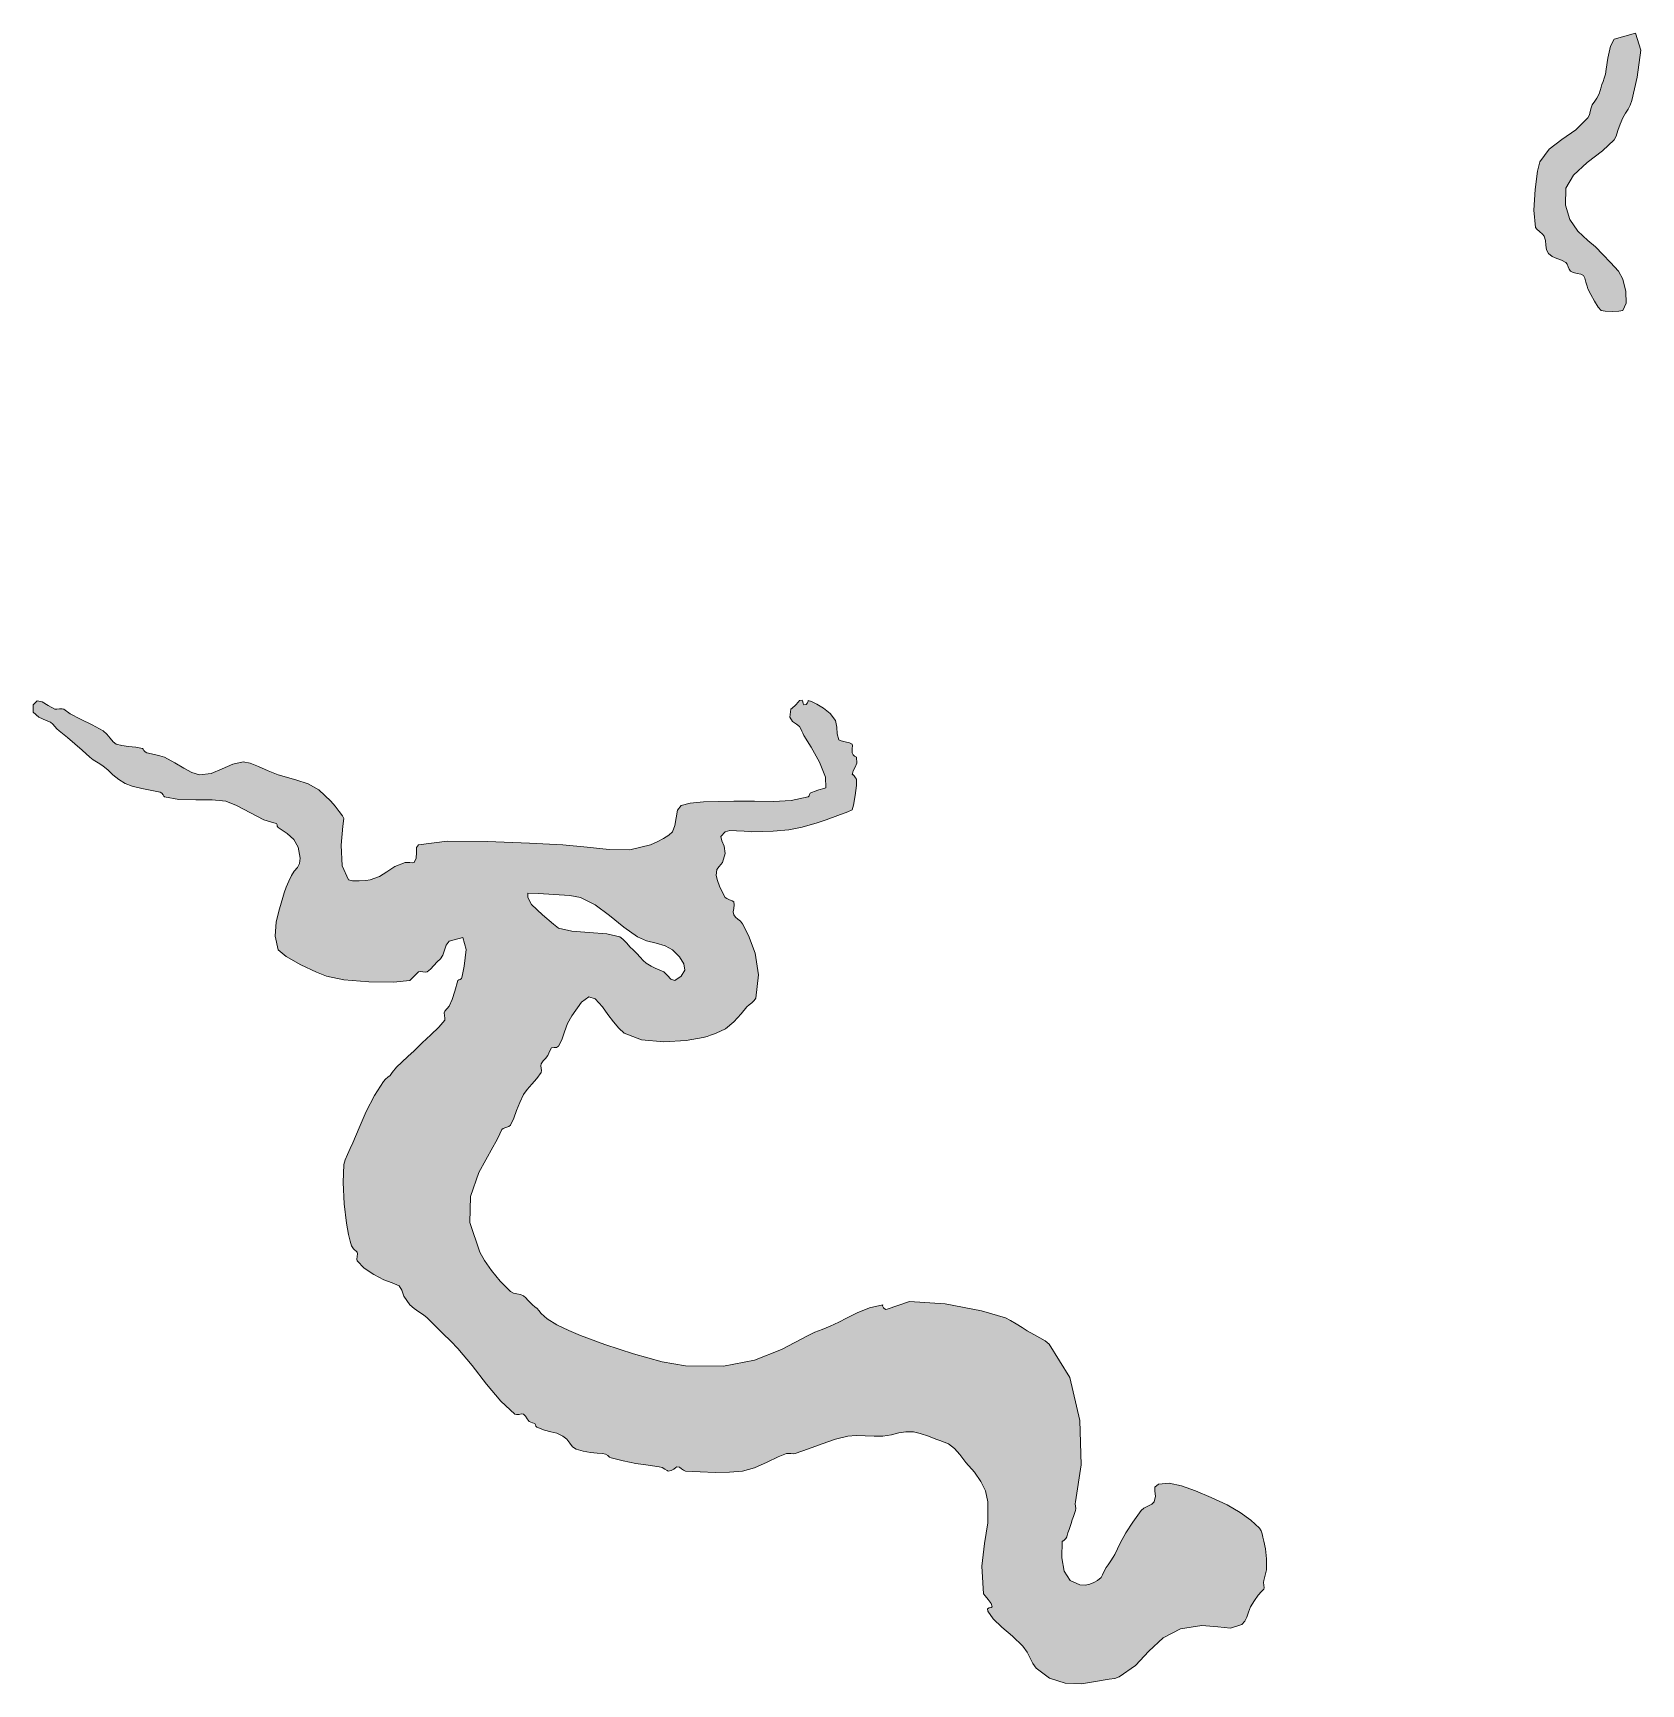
# Model space of a CAD drawing. Header units: inches. Extents: x 18 to 851, y -500 to 848.
# Drawn here: x 533.77 to 572.64, y -499.61 to -459.69 of the extents above; entities that cross this region are included whole.
import ezdxf

# ---------------------------------------------------------------- set-up
doc = ezdxf.new("R2010")
doc.units = ezdxf.units.IN
doc.header["$MEASUREMENT"] = 0
doc.layers.add('Layer 1', color=7, linetype='Continuous')

msp = doc.modelspace()

# ---------------------------------------------------------------- hatches: boundary and pattern name
at = {"layer": 'Layer 1', "true_color": 0xffffff}
msp.add_hatch(color=7, dxfattribs=at).paths.add_polyline_path([(571.996, -459.837), (572.515, -459.689), (572.645, -460.104), (572.556, -460.757), (572.42, -461.318), (572.382, -461.435), (572.332, -461.53), (572.274, -461.626), (572.208, -461.742), (572.141, -461.896), (572.089, -462.049), (572.043, -462.181), (571.996, -462.271), (571.714, -462.537), (571.345, -462.823), (571.01, -463.125), (570.832, -463.437), (570.818, -463.854), (570.926, -464.201), (571.118, -464.483), (571.361, -464.707), (571.544, -464.863), (571.723, -465.043), (571.906, -465.238), (572.103, -465.448), (572.205, -465.644), (572.276, -465.936), (572.287, -466.222), (572.208, -466.401), (572.113, -466.418), (571.945, -466.423), (571.775, -466.417), (571.679, -466.401), (571.61, -466.321), (571.524, -466.175), (571.436, -466.009), (571.361, -465.872), (571.34, -465.809), (571.315, -465.713), (571.288, -465.617), (571.256, -465.554), (571.188, -465.518), (571.098, -465.5), (571.008, -465.482), (570.938, -465.448), (570.909, -465.402), (570.886, -465.34), (570.861, -465.278), (570.832, -465.236), (570.727, -465.182), (570.607, -465.14), (570.494, -465.094), (570.408, -465.024), (570.363, -464.928), (570.348, -464.82), (570.336, -464.709), (570.303, -464.602), (570.261, -464.554), (570.191, -464.49), (570.124, -464.429), (570.091, -464.39), (570.053, -463.975), (570.083, -463.474), (570.144, -463.033), (570.196, -462.801), (570.422, -462.501), (570.732, -462.266), (571.066, -462.033), (571.361, -461.742), (571.398, -461.667), (571.419, -461.583), (571.437, -461.5), (571.467, -461.425), (571.528, -461.336), (571.581, -461.262), (571.63, -461.163), (571.679, -461.001), (571.7, -460.932), (571.728, -460.858), (571.757, -460.777), (571.785, -460.684), (571.8, -460.565), (571.841, -460.295), (571.908, -460.008)])
h = msp.add_hatch(color=7, dxfattribs=at)
h.paths.add_polyline_path([(533.773, -475.931), (533.872, -475.838), (533.997, -475.861), (534.143, -475.945), (534.303, -476.036), (534.349, -476.039), (534.414, -476.031), (534.477, -476.026), (534.515, -476.036), (534.67, -476.152), (534.92, -476.28), (535.205, -476.418), (535.468, -476.565), (535.557, -476.644), (535.635, -476.738), (535.709, -476.825), (535.785, -476.884), (535.919, -476.919), (536.081, -476.937), (536.255, -476.954), (536.421, -476.989), (536.435, -477.006), (536.453, -477.037), (536.481, -477.071), (536.526, -477.095), (536.639, -477.119), (536.74, -477.138), (536.84, -477.162), (536.95, -477.201), (537.204, -477.331), (537.422, -477.465), (537.615, -477.572), (537.797, -477.625), (538.076, -477.59), (538.344, -477.481), (538.603, -477.365), (538.855, -477.307), (539.02, -477.339), (539.224, -477.422), (539.456, -477.527), (539.703, -477.625), (540.124, -477.749), (540.426, -477.842), (540.685, -477.984), (540.974, -478.26), (541.079, -478.384), (541.178, -478.51), (541.254, -478.616), (541.291, -478.684), (541.26, -478.869), (541.224, -479.322), (541.247, -479.827), (541.396, -480.166), (541.493, -480.187), (541.654, -480.188), (541.819, -480.178), (541.927, -480.166), (542.151, -480.086), (542.329, -479.968), (542.517, -479.843), (542.773, -479.742), (542.821, -479.741), (542.884, -479.748), (542.944, -479.752), (542.985, -479.742), (543.035, -479.639), (543.04, -479.506), (543.044, -479.385), (543.091, -479.318), (543.785, -479.232), (544.762, -479.233), (545.775, -479.277), (546.585, -479.318), (547.173, -479.37), (547.703, -479.434), (548.204, -479.439), (548.703, -479.318), (548.862, -479.248), (549.017, -479.166), (549.147, -479.081), (549.232, -479.001), (549.289, -478.852), (549.318, -478.661), (549.356, -478.482), (549.444, -478.365), (549.66, -478.307), (549.985, -478.279), (550.356, -478.268), (550.715, -478.26), (551.213, -478.259), (551.671, -478.269), (552.1, -478.248), (552.515, -478.154), (552.533, -478.133), (552.542, -478.098), (552.564, -478.065), (552.62, -478.048), (552.658, -478.03), (552.771, -477.99), (552.887, -477.953), (552.938, -477.942), (552.935, -477.68), (552.787, -477.319), (552.582, -476.953), (552.408, -476.672), (552.38, -476.619), (552.357, -476.567), (552.333, -476.516), (552.303, -476.46), (552.229, -476.399), (552.135, -476.335), (552.071, -476.228), (552.091, -476.036), (552.124, -476.016), (552.204, -475.938), (552.281, -475.857), (552.303, -475.824), (552.364, -475.82), (552.387, -475.857), (552.394, -475.904), (552.408, -475.931), (552.467, -475.923), (552.496, -475.885), (552.509, -475.844), (552.515, -475.824), (552.592, -475.85), (552.721, -475.914), (552.879, -476.014), (553.044, -476.143), (553.169, -476.31), (553.206, -476.474), (553.215, -476.631), (553.256, -476.777), (553.311, -476.806), (553.409, -476.828), (553.512, -476.852), (553.573, -476.884), (553.584, -476.927), (553.579, -476.986), (553.572, -477.047), (553.573, -477.095), (553.598, -477.143), (553.632, -477.171), (553.663, -477.188), (553.68, -477.201), (553.686, -477.344), (553.646, -477.443), (553.596, -477.528), (553.573, -477.625), (553.588, -477.619), (553.623, -477.65), (553.659, -477.695), (553.68, -477.73), (553.677, -477.885), (553.645, -478.128), (553.604, -478.357), (553.573, -478.472), (553.467, -478.52), (553.229, -478.611), (552.951, -478.713), (552.727, -478.789), (552.367, -478.892), (552.042, -478.957), (551.662, -478.991), (551.138, -479.001), (550.963, -478.991), (550.779, -478.975), (550.616, -478.972), (550.503, -479.001), (550.403, -479.114), (550.423, -479.222), (550.482, -479.352), (550.503, -479.53), (550.443, -479.745), (550.363, -479.839), (550.301, -479.91), (550.291, -480.06), (550.318, -480.18), (550.366, -480.314), (550.429, -480.453), (550.503, -480.589), (550.544, -480.619), (550.611, -480.645), (550.678, -480.668), (550.715, -480.695), (550.725, -480.77), (550.712, -480.855), (550.7, -480.941), (550.715, -481.013), (550.757, -481.063), (550.814, -481.111), (550.875, -481.163), (550.926, -481.225), (551.072, -481.506), (551.227, -481.936), (551.31, -482.46), (551.244, -483.024), (551.208, -483.081), (551.147, -483.138), (551.082, -483.189), (551.032, -483.236), (550.893, -483.406), (550.717, -483.598), (550.514, -483.767), (550.291, -483.871), (550.221, -483.893), (550.148, -483.92), (550.067, -483.95), (549.974, -483.978), (549.562, -484.049), (549.021, -484.081), (548.48, -484.036), (548.067, -483.871), (547.938, -483.751), (547.807, -483.595), (547.673, -483.418), (547.538, -483.236), (547.362, -483.039), (547.209, -482.994), (547.035, -483.123), (546.797, -483.448), (546.697, -483.638), (546.622, -483.839), (546.555, -484.029), (546.479, -484.189), (546.43, -484.221), (546.369, -484.22), (546.31, -484.229), (546.268, -484.295), (546.219, -484.415), (546.161, -484.486), (546.104, -484.542), (546.056, -484.612), (546.049, -484.662), (546.058, -484.72), (546.065, -484.777), (546.056, -484.824), (545.951, -484.971), (545.834, -485.104), (545.723, -485.23), (545.632, -485.354), (545.538, -485.545), (545.465, -485.742), (545.396, -485.93), (545.314, -486.095), (545.273, -486.124), (545.205, -486.15), (545.139, -486.176), (545.103, -486.201), (545.058, -486.302), (545.014, -486.396), (544.962, -486.5), (544.891, -486.624), (544.553, -487.238), (544.348, -487.824), (544.335, -488.445), (544.573, -489.166), (544.688, -489.371), (544.854, -489.611), (545.063, -489.867), (545.314, -490.118), (545.386, -490.155), (545.473, -490.175), (545.56, -490.192), (545.632, -490.225), (545.684, -490.271), (545.736, -490.326), (545.79, -490.385), (545.844, -490.437), (545.908, -490.49), (545.959, -490.531), (546.004, -490.578), (546.056, -490.648), (546.2, -490.779), (546.439, -490.92), (546.726, -491.058), (547.009, -491.178), (547.596, -491.398), (548.289, -491.628), (548.979, -491.818), (549.55, -491.918), (550.465, -491.919), (551.211, -491.774), (551.867, -491.517), (552.515, -491.178), (552.675, -491.102), (552.849, -491.034), (553.041, -490.959), (553.256, -490.859), (553.442, -490.761), (553.697, -490.634), (553.996, -490.515), (554.314, -490.437), (554.309, -490.464), (554.335, -490.514), (554.378, -490.552), (554.42, -490.542), (554.959, -490.359), (555.824, -490.413), (556.702, -490.585), (557.279, -490.754), (557.406, -490.817), (557.544, -490.901), (557.682, -490.991), (557.809, -491.071), (557.967, -491.16), (558.113, -491.238), (558.239, -491.312), (558.338, -491.389), (558.841, -492.2), (559.083, -493.239), (559.111, -494.307), (558.974, -495.201), (558.969, -495.253), (558.973, -495.307), (558.979, -495.36), (558.974, -495.412), (558.952, -495.482), (558.925, -495.555), (558.896, -495.636), (558.867, -495.73), (558.846, -495.801), (558.818, -495.873), (558.789, -495.954), (558.762, -496.048), (558.739, -496.089), (558.703, -496.126), (558.669, -496.15), (558.655, -496.153), (558.645, -496.559), (558.704, -496.879), (558.845, -497.102), (559.079, -497.213), (559.211, -497.219), (559.323, -497.196), (559.419, -497.155), (559.503, -497.106), (559.595, -497.033), (559.631, -496.97), (559.656, -496.895), (559.715, -496.789), (559.764, -496.722), (559.828, -496.629), (559.889, -496.537), (559.926, -496.472), (560.051, -496.198), (560.192, -495.948), (560.359, -495.695), (560.562, -495.412), (560.629, -495.357), (560.727, -495.308), (560.82, -495.257), (560.879, -495.201), (560.906, -495.067), (560.89, -494.947), (560.895, -494.849), (560.985, -494.777), (561.235, -494.751), (561.535, -494.814), (561.878, -494.938), (562.256, -495.095), (562.645, -495.274), (562.959, -495.457), (563.213, -495.644), (563.42, -495.836), (563.466, -495.902), (563.49, -495.975), (563.506, -496.057), (563.526, -496.153), (563.564, -496.336), (563.593, -496.577), (563.588, -496.846), (563.526, -497.106), (563.523, -497.152), (563.531, -497.218), (563.536, -497.281), (563.526, -497.318), (563.473, -497.37), (563.392, -497.463), (563.299, -497.589), (563.209, -497.742), (563.154, -497.869), (563.113, -497.988), (563.067, -498.09), (562.997, -498.165), (562.722, -498.254), (562.416, -498.227), (562.029, -498.195), (561.515, -498.271), (561.09, -498.491), (560.749, -498.815), (560.421, -499.159), (560.032, -499.436), (559.924, -499.471), (559.788, -499.493), (559.643, -499.515), (559.503, -499.542), (559.118, -499.606), (558.725, -499.589), (558.35, -499.469), (558.021, -499.225), (557.943, -499.113), (557.877, -498.979), (557.803, -498.834), (557.703, -498.695), (557.449, -498.447), (557.197, -498.229), (556.986, -498.032), (556.855, -497.848), (556.85, -497.787), (556.887, -497.764), (556.936, -497.756), (556.962, -497.742), (556.938, -497.657), (556.866, -497.563), (556.789, -497.479), (556.75, -497.424), (556.714, -496.761), (556.778, -496.209), (556.855, -495.709), (556.855, -495.201), (556.795, -494.936), (556.686, -494.709), (556.529, -494.489), (556.326, -494.248), (556.175, -494.059), (556.052, -493.911), (555.907, -493.8), (555.691, -493.719), (555.595, -493.684), (555.419, -493.616), (555.221, -493.547), (555.056, -493.507), (554.877, -493.506), (554.705, -493.537), (554.523, -493.579), (554.314, -493.612), (554.104, -493.616), (553.89, -493.604), (553.676, -493.595), (553.468, -493.612), (553.17, -493.688), (552.849, -493.8), (552.519, -493.923), (552.197, -494.036), (552.146, -494.043), (552.092, -494.037), (552.037, -494.032), (551.985, -494.036), (551.786, -494.116), (551.518, -494.247), (551.218, -494.379), (550.926, -494.46), (550.611, -494.487), (550.266, -494.491), (549.905, -494.479), (549.55, -494.46), (549.495, -494.44), (549.451, -494.402), (549.404, -494.367), (549.338, -494.354), (549.309, -494.372), (549.262, -494.411), (549.2, -494.448), (549.126, -494.46), (549.1, -494.443), (549.047, -494.41), (548.98, -494.374), (548.914, -494.354), (548.646, -494.318), (548.346, -494.272), (548.039, -494.213), (547.75, -494.142), (547.711, -494.119), (547.669, -494.086), (547.614, -494.054), (547.538, -494.036), (547.408, -494.028), (547.247, -494.012), (547.072, -493.981), (546.902, -493.93), (546.816, -493.869), (546.749, -493.783), (546.679, -493.69), (546.585, -493.612), (546.433, -493.546), (546.289, -493.51), (546.135, -493.472), (545.95, -493.4), (545.928, -493.375), (545.921, -493.341), (545.902, -493.311), (545.844, -493.295), (545.765, -493.264), (545.717, -493.199), (545.679, -493.13), (545.632, -493.083), (545.583, -493.078), (545.523, -493.087), (545.465, -493.094), (545.421, -493.083), (545.082, -492.768), (544.734, -492.355), (544.386, -491.91), (544.044, -491.495), (543.873, -491.314), (543.684, -491.129), (543.489, -490.941), (543.303, -490.754), (543.213, -490.68), (543.102, -490.608), (542.984, -490.53), (542.879, -490.437), (542.739, -490.23), (542.688, -490.084), (542.626, -489.98), (542.456, -489.906), (542.256, -489.834), (542.015, -489.71), (541.782, -489.552), (541.608, -489.377), (541.602, -489.332), (541.611, -489.269), (541.619, -489.205), (541.608, -489.166), (541.524, -489.088), (541.474, -489.01), (541.438, -488.904), (541.396, -488.742), (541.35, -488.465), (541.298, -487.999), (541.269, -487.481), (541.291, -487.048), (541.323, -486.934), (541.377, -486.801), (541.44, -486.66), (541.503, -486.519), (541.654, -486.158), (541.83, -485.767), (542.027, -485.38), (542.244, -485.036), (542.294, -484.982), (542.349, -484.938), (542.404, -484.891), (542.456, -484.824), (542.557, -484.696), (542.688, -484.571), (542.835, -484.439), (542.985, -484.295), (543.182, -484.104), (543.393, -483.91), (543.585, -483.723), (543.727, -483.554), (543.732, -483.509), (543.724, -483.444), (543.716, -483.381), (543.727, -483.342), (543.836, -483.215), (543.908, -483.055), (543.969, -482.853), (544.044, -482.601), (544.064, -482.583), (544.1, -482.573), (544.133, -482.551), (544.15, -482.495), (544.196, -482.251), (544.242, -481.847), (544.162, -481.555), (543.832, -481.648), (543.763, -481.74), (543.718, -481.862), (543.677, -481.982), (543.62, -482.071), (543.547, -482.145), (543.465, -482.234), (543.382, -482.322), (543.303, -482.389), (543.258, -482.396), (543.193, -482.386), (543.131, -482.378), (543.091, -482.389), (543.051, -482.432), (542.983, -482.503), (542.916, -482.569), (542.879, -482.601), (542.489, -482.641), (541.895, -482.633), (541.289, -482.583), (540.867, -482.495), (540.626, -482.393), (540.25, -482.217), (539.892, -482.021), (539.703, -481.859), (539.63, -481.522), (539.654, -481.183), (539.729, -480.863), (539.809, -480.589), (539.845, -480.475), (539.896, -480.338), (539.957, -480.194), (540.021, -480.06), (540.09, -479.957), (540.163, -479.868), (540.219, -479.77), (540.232, -479.637), (540.18, -479.376), (540.075, -479.19), (539.917, -479.043), (539.703, -478.896), (539.679, -478.863), (539.674, -478.83), (539.657, -478.803), (539.597, -478.789), (539.356, -478.71), (539.029, -478.542), (538.695, -478.365), (538.433, -478.26), (538.103, -478.229), (537.706, -478.23), (537.302, -478.221), (536.95, -478.154), (536.935, -478.137), (536.918, -478.105), (536.891, -478.071), (536.844, -478.048), (536.647, -478.005), (536.404, -477.953), (536.169, -477.896), (535.997, -477.836), (535.846, -477.74), (535.706, -477.624), (535.58, -477.508), (535.468, -477.413), (535.389, -477.359), (535.307, -477.311), (535.226, -477.26), (535.15, -477.201), (534.961, -477.029), (534.783, -476.872), (534.604, -476.721), (534.409, -476.565), (534.352, -476.514), (534.299, -476.457), (534.249, -476.4), (534.197, -476.354), (534.092, -476.312), (533.916, -476.234), (533.775, -476.11)])
h.paths.add_polyline_path([(546.479, -481.33), (546.8, -481.401), (547.22, -481.435), (547.641, -481.469), (547.962, -481.542), (548.031, -481.598), (548.12, -481.69), (548.209, -481.789), (548.279, -481.859), (548.37, -481.945), (548.451, -482.033), (548.525, -482.113), (548.597, -482.178), (548.713, -482.253), (548.813, -482.3), (548.912, -482.338), (549.021, -482.389), (549.109, -482.475), (549.188, -482.569), (549.288, -482.601), (549.444, -482.495), (549.527, -482.35), (549.509, -482.192), (549.405, -482.028), (549.232, -481.859), (549.056, -481.763), (548.838, -481.697), (548.605, -481.635), (548.385, -481.542), (548.053, -481.311), (547.711, -481.03), (547.362, -480.768), (547.009, -480.589), (546.747, -480.546), (546.366, -480.518), (545.989, -480.498), (545.738, -480.483), (545.738, -480.499), (545.739, -480.534), (545.739, -480.57), (545.738, -480.589), (545.826, -480.762), (546.086, -481.011), (546.356, -481.234)])

# ---------------------------------------------------------------- linework, layer by layer
at = {"layer": 'Layer 1', "lineweight": 0}
for points in [[(571.996, -459.837), (572.515, -459.689), (572.645, -460.104), (572.556, -460.757), (572.42, -461.318), (572.382, -461.435), (572.332, -461.53), (572.274, -461.626), (572.208, -461.742), (572.141, -461.896), (572.089, -462.049), (572.043, -462.181), (571.996, -462.271), (571.714, -462.537), (571.345, -462.823), (571.01, -463.125), (570.832, -463.437), (570.818, -463.854), (570.926, -464.201), (571.118, -464.483), (571.361, -464.707), (571.544, -464.863), (571.723, -465.043), (571.906, -465.238), (572.103, -465.448), (572.205, -465.644), (572.276, -465.936), (572.287, -466.222), (572.208, -466.401), (572.113, -466.418), (571.945, -466.423), (571.775, -466.417), (571.679, -466.401), (571.61, -466.321), (571.524, -466.175), (571.436, -466.009), (571.361, -465.872), (571.34, -465.809), (571.315, -465.713), (571.288, -465.617), (571.256, -465.554), (571.188, -465.518), (571.098, -465.5), (571.008, -465.482), (570.938, -465.448), (570.909, -465.402), (570.886, -465.34), (570.861, -465.278), (570.832, -465.236), (570.727, -465.182), (570.607, -465.14), (570.494, -465.094), (570.408, -465.024), (570.363, -464.928), (570.348, -464.82), (570.336, -464.709), (570.303, -464.602), (570.261, -464.554), (570.191, -464.49), (570.124, -464.429), (570.091, -464.39), (570.053, -463.975), (570.083, -463.474), (570.144, -463.033), (570.196, -462.801), (570.422, -462.501), (570.732, -462.266), (571.066, -462.033), (571.361, -461.742), (571.398, -461.667), (571.419, -461.583), (571.437, -461.5), (571.467, -461.425), (571.528, -461.336), (571.581, -461.262), (571.63, -461.163), (571.679, -461.001), (571.7, -460.932), (571.728, -460.858), (571.757, -460.777), (571.785, -460.684), (571.8, -460.565), (571.841, -460.295), (571.908, -460.008), (571.996, -459.837), (571.996, -459.837)], [(533.773, -475.931), (533.872, -475.838), (533.997, -475.861), (534.143, -475.945), (534.303, -476.036), (534.349, -476.039), (534.414, -476.031), (534.477, -476.026), (534.515, -476.036), (534.67, -476.152), (534.92, -476.28), (535.205, -476.418), (535.468, -476.565), (535.557, -476.644), (535.635, -476.738), (535.709, -476.825), (535.785, -476.884), (535.919, -476.919), (536.081, -476.937), (536.255, -476.954), (536.421, -476.989), (536.435, -477.006), (536.453, -477.037), (536.481, -477.071), (536.526, -477.095), (536.639, -477.119), (536.74, -477.138), (536.84, -477.162), (536.95, -477.201), (537.204, -477.331), (537.422, -477.465), (537.615, -477.572), (537.797, -477.625), (538.076, -477.59), (538.344, -477.481), (538.603, -477.365), (538.855, -477.307), (539.02, -477.339), (539.224, -477.422), (539.456, -477.527), (539.703, -477.625), (540.124, -477.749), (540.426, -477.842), (540.685, -477.984), (540.974, -478.26), (541.079, -478.384), (541.178, -478.51), (541.254, -478.616), (541.291, -478.684), (541.26, -478.869), (541.224, -479.322), (541.247, -479.827), (541.396, -480.166), (541.493, -480.187), (541.654, -480.188), (541.819, -480.178), (541.927, -480.166), (542.151, -480.086), (542.329, -479.968), (542.517, -479.843), (542.773, -479.742), (542.821, -479.741), (542.884, -479.748), (542.944, -479.752), (542.985, -479.742), (543.035, -479.639), (543.04, -479.506), (543.044, -479.385), (543.091, -479.318), (543.785, -479.232), (544.762, -479.233), (545.775, -479.277), (546.585, -479.318), (547.173, -479.37), (547.703, -479.434), (548.204, -479.439), (548.703, -479.318), (548.862, -479.248), (549.017, -479.166), (549.147, -479.081), (549.232, -479.001), (549.289, -478.852), (549.318, -478.661), (549.356, -478.482), (549.444, -478.365), (549.66, -478.307), (549.985, -478.279), (550.356, -478.268), (550.715, -478.26), (551.213, -478.259), (551.671, -478.269), (552.1, -478.248), (552.515, -478.154), (552.533, -478.133), (552.542, -478.098), (552.564, -478.065), (552.62, -478.048), (552.658, -478.03), (552.771, -477.99), (552.887, -477.953), (552.938, -477.942), (552.935, -477.68), (552.787, -477.319), (552.582, -476.953), (552.408, -476.672), (552.38, -476.619), (552.357, -476.567), (552.333, -476.516), (552.303, -476.46), (552.229, -476.399), (552.135, -476.335), (552.071, -476.228), (552.091, -476.036), (552.124, -476.016), (552.204, -475.938), (552.281, -475.857), (552.303, -475.824), (552.364, -475.82), (552.387, -475.857), (552.394, -475.904), (552.408, -475.931), (552.467, -475.923), (552.496, -475.885), (552.509, -475.844), (552.515, -475.824), (552.592, -475.85), (552.721, -475.914), (552.879, -476.014), (553.044, -476.143), (553.169, -476.31), (553.206, -476.474), (553.215, -476.631), (553.256, -476.777), (553.311, -476.806), (553.409, -476.828), (553.512, -476.852), (553.573, -476.884), (553.584, -476.927), (553.579, -476.986), (553.572, -477.047), (553.573, -477.095), (553.598, -477.143), (553.632, -477.171), (553.663, -477.188), (553.68, -477.201), (553.686, -477.344), (553.646, -477.443), (553.596, -477.528), (553.573, -477.625), (553.588, -477.619), (553.623, -477.65), (553.659, -477.695), (553.68, -477.73), (553.677, -477.885), (553.645, -478.128), (553.604, -478.357), (553.573, -478.472), (553.467, -478.52), (553.229, -478.611), (552.951, -478.713), (552.727, -478.789), (552.367, -478.892), (552.042, -478.957), (551.662, -478.991), (551.138, -479.001), (550.963, -478.991), (550.779, -478.975), (550.616, -478.972), (550.503, -479.001), (550.403, -479.114), (550.423, -479.222), (550.482, -479.352), (550.503, -479.53), (550.443, -479.745), (550.363, -479.839), (550.301, -479.91), (550.291, -480.06), (550.318, -480.18), (550.366, -480.314), (550.429, -480.453), (550.503, -480.589), (550.544, -480.619), (550.611, -480.645), (550.678, -480.668), (550.715, -480.695), (550.725, -480.77), (550.712, -480.855), (550.7, -480.941), (550.715, -481.013), (550.757, -481.063), (550.814, -481.111), (550.875, -481.163), (550.926, -481.225), (551.072, -481.506), (551.227, -481.936), (551.31, -482.46), (551.244, -483.024), (551.208, -483.081), (551.147, -483.138), (551.082, -483.189), (551.032, -483.236), (550.893, -483.406), (550.717, -483.598), (550.514, -483.767), (550.291, -483.871), (550.221, -483.893), (550.148, -483.92), (550.067, -483.95), (549.974, -483.978), (549.562, -484.049), (549.021, -484.081), (548.48, -484.036), (548.067, -483.871), (547.938, -483.751), (547.807, -483.595), (547.673, -483.418), (547.538, -483.236), (547.362, -483.039), (547.209, -482.994), (547.035, -483.123), (546.797, -483.448), (546.697, -483.638), (546.622, -483.839), (546.555, -484.029), (546.479, -484.189), (546.43, -484.221), (546.369, -484.22), (546.31, -484.229), (546.268, -484.295), (546.219, -484.415), (546.161, -484.486), (546.104, -484.542), (546.056, -484.612), (546.049, -484.662), (546.058, -484.72), (546.065, -484.777), (546.056, -484.824), (545.951, -484.971), (545.834, -485.104), (545.723, -485.23), (545.632, -485.354), (545.538, -485.545), (545.465, -485.742), (545.396, -485.93), (545.314, -486.095), (545.273, -486.124), (545.205, -486.15), (545.139, -486.176), (545.103, -486.201), (545.058, -486.302), (545.014, -486.396), (544.962, -486.5), (544.891, -486.624), (544.553, -487.238), (544.348, -487.824), (544.335, -488.445), (544.573, -489.166), (544.688, -489.371), (544.854, -489.611), (545.063, -489.867), (545.314, -490.118), (545.386, -490.155), (545.473, -490.175), (545.56, -490.192), (545.632, -490.225), (545.684, -490.271), (545.736, -490.326), (545.79, -490.385), (545.844, -490.437), (545.908, -490.49), (545.959, -490.531), (546.004, -490.578), (546.056, -490.648), (546.2, -490.779), (546.439, -490.92), (546.726, -491.058), (547.009, -491.178), (547.596, -491.398), (548.289, -491.628), (548.979, -491.818), (549.55, -491.918), (550.465, -491.919), (551.211, -491.774), (551.867, -491.517), (552.515, -491.178), (552.675, -491.102), (552.849, -491.034), (553.041, -490.959), (553.256, -490.859), (553.442, -490.761), (553.697, -490.634), (553.996, -490.515), (554.314, -490.437), (554.309, -490.464), (554.335, -490.514), (554.378, -490.552), (554.42, -490.542), (554.959, -490.359), (555.824, -490.413), (556.702, -490.585), (557.279, -490.754), (557.406, -490.817), (557.544, -490.901), (557.682, -490.991), (557.809, -491.071), (557.967, -491.16), (558.113, -491.238), (558.239, -491.312), (558.338, -491.389), (558.841, -492.2), (559.083, -493.239), (559.111, -494.307), (558.974, -495.201), (558.969, -495.253), (558.973, -495.307), (558.979, -495.36), (558.974, -495.412), (558.952, -495.482), (558.925, -495.555), (558.896, -495.636), (558.867, -495.73), (558.846, -495.801), (558.818, -495.873), (558.789, -495.954), (558.762, -496.048), (558.739, -496.089), (558.703, -496.126), (558.669, -496.15), (558.655, -496.153), (558.645, -496.559), (558.704, -496.879), (558.845, -497.102), (559.079, -497.213), (559.211, -497.219), (559.323, -497.196), (559.419, -497.155), (559.503, -497.106), (559.595, -497.033), (559.631, -496.97), (559.656, -496.895), (559.715, -496.789), (559.764, -496.722), (559.828, -496.629), (559.889, -496.537), (559.926, -496.472), (560.051, -496.198), (560.192, -495.948), (560.359, -495.695), (560.562, -495.412), (560.629, -495.357), (560.727, -495.308), (560.82, -495.257), (560.879, -495.201), (560.906, -495.067), (560.89, -494.947), (560.895, -494.849), (560.985, -494.777), (561.235, -494.751), (561.535, -494.814), (561.878, -494.938), (562.256, -495.095), (562.645, -495.274), (562.959, -495.457), (563.213, -495.644), (563.42, -495.836), (563.466, -495.902), (563.49, -495.975), (563.506, -496.057), (563.526, -496.153), (563.564, -496.336), (563.593, -496.577), (563.588, -496.846), (563.526, -497.106), (563.523, -497.152), (563.531, -497.218), (563.536, -497.281), (563.526, -497.318), (563.473, -497.37), (563.392, -497.463), (563.299, -497.589), (563.209, -497.742), (563.154, -497.869), (563.113, -497.988), (563.067, -498.09), (562.997, -498.165), (562.722, -498.254), (562.416, -498.227), (562.029, -498.195), (561.515, -498.271), (561.09, -498.491), (560.749, -498.815), (560.421, -499.159), (560.032, -499.436), (559.924, -499.471), (559.788, -499.493), (559.643, -499.515), (559.503, -499.542), (559.118, -499.606), (558.725, -499.589), (558.35, -499.469), (558.021, -499.225), (557.943, -499.113), (557.877, -498.979), (557.803, -498.834), (557.703, -498.695), (557.449, -498.447), (557.197, -498.229), (556.986, -498.032), (556.855, -497.848), (556.85, -497.787), (556.887, -497.764), (556.936, -497.756), (556.962, -497.742), (556.938, -497.657), (556.866, -497.563), (556.789, -497.479), (556.75, -497.424), (556.714, -496.761), (556.778, -496.209), (556.855, -495.709), (556.855, -495.201), (556.795, -494.936), (556.686, -494.709), (556.529, -494.489), (556.326, -494.248), (556.175, -494.059), (556.052, -493.911), (555.907, -493.8), (555.691, -493.719), (555.595, -493.684), (555.419, -493.616), (555.221, -493.547), (555.056, -493.507), (554.877, -493.506), (554.705, -493.537), (554.523, -493.579), (554.314, -493.612), (554.104, -493.616), (553.89, -493.604), (553.676, -493.595), (553.468, -493.612), (553.17, -493.688), (552.849, -493.8), (552.519, -493.923), (552.197, -494.036), (552.146, -494.043), (552.092, -494.037), (552.037, -494.032), (551.985, -494.036), (551.786, -494.116), (551.518, -494.247), (551.218, -494.379), (550.926, -494.46), (550.611, -494.487), (550.266, -494.491), (549.905, -494.479), (549.55, -494.46), (549.495, -494.44), (549.451, -494.402), (549.404, -494.367), (549.338, -494.354), (549.309, -494.372), (549.262, -494.411), (549.2, -494.448), (549.126, -494.46), (549.1, -494.443), (549.047, -494.41), (548.98, -494.374), (548.914, -494.354), (548.646, -494.318), (548.346, -494.272), (548.039, -494.213), (547.75, -494.142), (547.711, -494.119), (547.669, -494.086), (547.614, -494.054), (547.538, -494.036), (547.408, -494.028), (547.247, -494.012), (547.072, -493.981), (546.902, -493.93), (546.816, -493.869), (546.749, -493.783), (546.679, -493.69), (546.585, -493.612), (546.433, -493.546), (546.289, -493.51), (546.135, -493.472), (545.95, -493.4), (545.928, -493.375), (545.921, -493.341), (545.902, -493.311), (545.844, -493.295), (545.765, -493.264), (545.717, -493.199), (545.679, -493.13), (545.632, -493.083), (545.583, -493.078), (545.523, -493.087), (545.465, -493.094), (545.421, -493.083), (545.082, -492.768), (544.734, -492.355), (544.386, -491.91), (544.044, -491.495), (543.873, -491.314), (543.684, -491.129), (543.489, -490.941), (543.303, -490.754), (543.213, -490.68), (543.102, -490.608), (542.984, -490.53), (542.879, -490.437), (542.739, -490.23), (542.688, -490.084), (542.626, -489.98), (542.456, -489.906), (542.256, -489.834), (542.015, -489.71), (541.782, -489.552), (541.608, -489.377), (541.602, -489.332), (541.611, -489.269), (541.619, -489.205), (541.608, -489.166), (541.524, -489.088), (541.474, -489.01), (541.438, -488.904), (541.396, -488.742), (541.35, -488.465), (541.298, -487.999), (541.269, -487.481), (541.291, -487.048), (541.323, -486.934), (541.377, -486.801), (541.44, -486.66), (541.503, -486.519), (541.654, -486.158), (541.83, -485.767), (542.027, -485.38), (542.244, -485.036), (542.294, -484.982), (542.349, -484.938), (542.404, -484.891), (542.456, -484.824), (542.557, -484.696), (542.688, -484.571), (542.835, -484.439), (542.985, -484.295), (543.182, -484.104), (543.393, -483.91), (543.585, -483.723), (543.727, -483.554), (543.732, -483.509), (543.724, -483.444), (543.716, -483.381), (543.727, -483.342), (543.836, -483.215), (543.908, -483.055), (543.969, -482.853), (544.044, -482.601), (544.064, -482.583), (544.1, -482.573), (544.133, -482.551), (544.15, -482.495), (544.196, -482.251), (544.242, -481.847), (544.162, -481.555), (543.832, -481.648), (543.763, -481.74), (543.718, -481.862), (543.677, -481.982), (543.62, -482.071), (543.547, -482.145), (543.465, -482.234), (543.382, -482.322), (543.303, -482.389), (543.258, -482.396), (543.193, -482.386), (543.131, -482.378), (543.091, -482.389), (543.051, -482.432), (542.983, -482.503), (542.916, -482.569), (542.879, -482.601), (542.489, -482.641), (541.895, -482.633), (541.289, -482.583), (540.867, -482.495), (540.626, -482.393), (540.25, -482.217), (539.892, -482.021), (539.703, -481.859), (539.63, -481.522), (539.654, -481.183), (539.729, -480.863), (539.809, -480.589), (539.845, -480.475), (539.896, -480.338), (539.957, -480.194), (540.021, -480.06), (540.09, -479.957), (540.163, -479.868), (540.219, -479.77), (540.232, -479.637), (540.18, -479.376), (540.075, -479.19), (539.917, -479.043), (539.703, -478.896), (539.679, -478.863), (539.674, -478.83), (539.657, -478.803), (539.597, -478.789), (539.356, -478.71), (539.029, -478.542), (538.695, -478.365), (538.433, -478.26), (538.103, -478.229), (537.706, -478.23), (537.302, -478.221), (536.95, -478.154), (536.935, -478.137), (536.918, -478.105), (536.891, -478.071), (536.844, -478.048), (536.647, -478.005), (536.404, -477.953), (536.169, -477.896), (535.997, -477.836), (535.846, -477.74), (535.706, -477.624), (535.58, -477.508), (535.468, -477.413), (535.389, -477.359), (535.307, -477.311), (535.226, -477.26), (535.15, -477.201), (534.961, -477.029), (534.783, -476.872), (534.604, -476.721), (534.409, -476.565), (534.352, -476.514), (534.299, -476.457), (534.249, -476.4), (534.197, -476.354), (534.092, -476.312), (533.916, -476.234), (533.775, -476.11), (533.773, -475.931), (533.773, -475.931)], [(545.738, -480.589), (545.739, -480.57), (545.739, -480.534), (545.738, -480.499), (545.738, -480.483), (545.989, -480.498), (546.366, -480.518), (546.747, -480.546), (547.009, -480.589), (547.362, -480.768), (547.711, -481.03), (548.053, -481.311), (548.385, -481.542), (548.605, -481.635), (548.838, -481.697), (549.056, -481.763), (549.232, -481.859), (549.405, -482.028), (549.509, -482.192), (549.527, -482.35), (549.444, -482.495), (549.288, -482.601), (549.188, -482.569), (549.109, -482.475), (549.021, -482.389), (548.912, -482.338), (548.813, -482.3), (548.713, -482.253), (548.597, -482.178), (548.525, -482.113), (548.451, -482.033), (548.37, -481.945), (548.279, -481.859), (548.209, -481.789), (548.12, -481.69), (548.031, -481.598), (547.962, -481.542), (547.641, -481.469), (547.22, -481.435), (546.8, -481.401), (546.479, -481.33), (546.356, -481.234), (546.086, -481.011), (545.826, -480.762), (545.738, -480.589), (545.738, -480.589)], [(546.479, -481.33), (546.8, -481.401), (547.22, -481.435), (547.641, -481.469), (547.962, -481.542), (548.031, -481.598), (548.12, -481.69), (548.209, -481.789), (548.279, -481.859), (548.37, -481.945), (548.451, -482.033), (548.525, -482.113), (548.597, -482.178), (548.713, -482.253), (548.813, -482.3), (548.912, -482.338), (549.021, -482.389), (549.109, -482.475), (549.188, -482.569), (549.288, -482.601), (549.444, -482.495), (549.527, -482.35), (549.509, -482.192), (549.405, -482.028), (549.232, -481.859), (549.056, -481.763), (548.838, -481.697), (548.605, -481.635), (548.385, -481.542), (548.053, -481.311), (547.711, -481.03), (547.362, -480.768), (547.009, -480.589), (546.747, -480.546), (546.366, -480.518), (545.989, -480.498), (545.738, -480.483), (545.738, -480.499), (545.739, -480.534), (545.739, -480.57), (545.738, -480.589), (545.826, -480.762), (546.086, -481.011), (546.356, -481.234), (546.479, -481.33), (546.479, -481.33)]]:
    msp.add_lwpolyline(points, dxfattribs=at)

doc.saveas('drawing.dxf')
